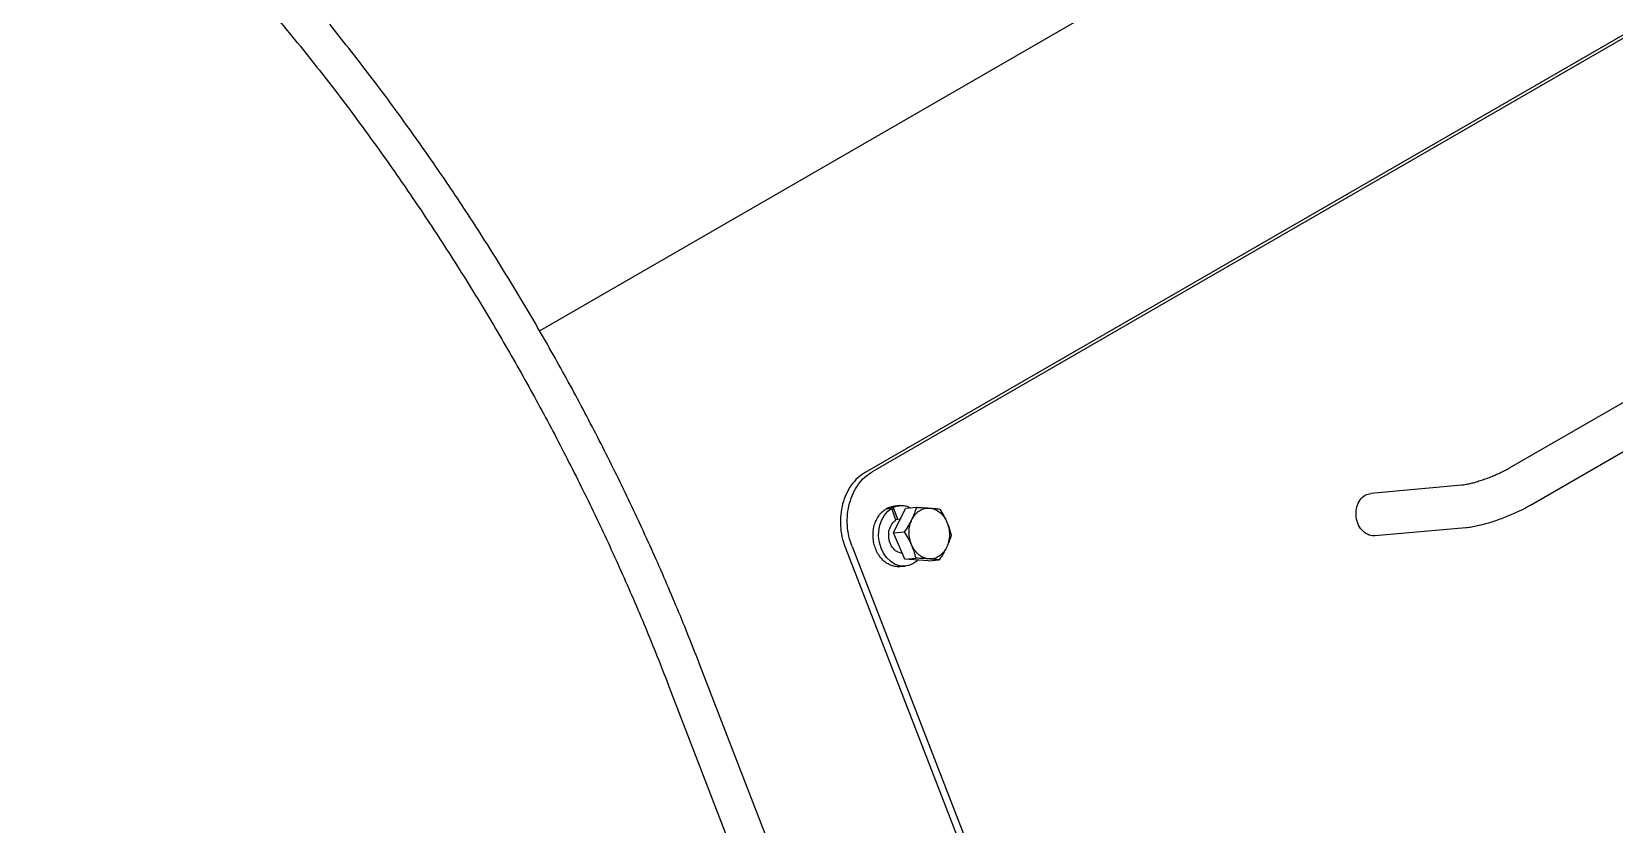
# Model space of a CAD drawing. Header units: millimetres. Extents: x 1293 to 41893, y 1011 to 26911.
# Drawn here: x 6070.1 to 6442.6, y 22461.9 to 22648.5 of the extents above; entities that cross this region are included whole.
import ezdxf

# ---------------------------------------------------------------- set-up
doc = ezdxf.new("R2010")
doc.units = ezdxf.units.MM
doc.header["$LTSCALE"] = 50
doc.layers.add('MAQUINAS', color=11, linetype='Continuous')

msp = doc.modelspace()

# ---------------------------------------------------------------- linework, layer by layer
at = {"layer": 'MAQUINAS', "linetype": 'Continuous', "lineweight": 25}
for p, q in [((6853.3068177, 22961.2046191), (6189.646265, 22578.081537)), ((6132.6880668, 22645.8801309), (5894.9410043, 22940.4590513)), ((6796.5702636, 22850.9068871), (6266.2401777, 22544.7538452)), ((6798.2032568, 22851.0529013), (6267.8731709, 22544.8998594)), ((6481.491942, 22582.4740682), (6417.8523317, 22545.7357032)), ((6422.8519253, 22537.0752145), (6486.4915356, 22573.8135796)), ((6406.7120375, 22541.7559965), (6385.2790023, 22539.8395602)), ((6272.4922786, 22536.325815), (6270.9339098, 22536.0451992)), ((6271.3046856, 22536.2731259), (6272.8722924, 22536.5281475)), ((6273.4947378, 22533.5484629), (6272.4922786, 22536.325815)), ((6272.8722924, 22536.5281475), (6273.8747516, 22533.7507954)), ((6272.9351053, 22530.5326409), (6275.749547, 22536.3109664)), ((6274.4265766, 22536.9567223), (6273.128354, 22536.8406416)), ((6278.3444354, 22536.5429885), (6275.749547, 22536.3109664)), ((6273.4465652, 22533.6819269), (6273.8747516, 22533.7507954)), ((6273.8747516, 22533.7507954), (6274.7038409, 22533.8951316)), ((6386.1695999, 22529.8792973), (6407.6026351, 22531.7957336)), ((6272.9351053, 22530.5326409), (6275.5299936, 22530.764663)), ((6275.5971826, 22524.3495014), (6272.9351053, 22530.5326409)), ((6261.5261325, 22527.1611629), (6357.4167472, 22280.0130709)), ((6263.1591257, 22527.3071771), (6358.6185411, 22281.2704562)), ((6275.5971826, 22524.3495014), (6278.192071, 22524.5815236)), ((6281.0737018, 22523.9446874), (6275.5971826, 22524.3495014)), ((6281.0737018, 22523.9446874), (6283.6685901, 22524.1767095)), ((6274.4030961, 22522.5841854), (6275.7013186, 22522.700266)), ((6375.6807688, 22115.5637522), (6227.44, 22499.2685422)), ((6368.1382965, 22111.2095756), (6219.8975276, 22494.9143656))]:
    msp.add_line(p, q, dxfattribs=at)
at = {"layer": 'MAQUINAS', "linetype": 'Continuous', "lineweight": 25, "flags": 128}
msp.add_lwpolyline([(6278.6258806, 22524.1256258), (6278.39195, 22523.8761963), (6277.4472441, 22523.2254788), (6276.4130896, 22522.8225824), (6275.3282997, 22522.6826284), (6274.2335883, 22522.8108695), (6273.1700415, 22523.2024927), (6272.1775759, 22523.8427995), (6271.2934401, 22524.7077586), (6270.5508172, 22525.7649065), (6269.9775788, 22526.974567), (6269.5952395, 22528.2913396), (6269.418149, 22529.665804), (6269.4529538, 22531.0463744), (6269.6983477, 22532.3812359), (6270.1451206, 22533.6202891), (6270.7765044, 22534.7170306), (6271.5688025, 22535.630298), (6272.4922786, 22536.325815)], dxfattribs=at)
at = {"layer": 'MAQUINAS', "linetype": 'Continuous', "lineweight": 25}
for points in [[(6227.44, 22499.2685422), (6225.6764881, 22503.7308936), (6222.1494644, 22512.6555965), (6216.365279, 22525.9733976), (6210.2337206, 22539.2076329), (6203.7305282, 22552.3294633), (6196.8780492, 22565.3142171), (6189.6869812, 22578.1363829), (6182.1721095, 22590.7712424), (6174.3474605, 22603.1936386), (6166.2297878, 22615.3815631), (6157.8293038, 22627.3033246), (6149.1830901, 22638.9655682), (6143.2147228, 22646.4780611), (6140.2305392, 22650.2343075)], [(6132.6880668, 22645.8801309), (6135.6722505, 22642.1238845), (6141.6406178, 22634.6113916), (6150.2868315, 22622.949148), (6158.6873155, 22611.0273865), (6166.8049882, 22598.839462), (6174.6296372, 22586.4170658), (6182.1445089, 22573.7822063), (6189.3355769, 22560.9600405), (6196.1880559, 22547.9752867), (6202.6912482, 22534.8534563), (6208.8228067, 22521.619221), (6214.6069921, 22508.3014199), (6218.1340158, 22499.376717), (6219.8975276, 22494.9143656)], [(6266.2401777, 22544.7538452), (6265.6406582, 22544.3524032), (6264.4416192, 22543.5495191), (6262.9419109, 22541.7994679), (6261.7369713, 22539.7294815), (6260.8902309, 22537.3769688), (6260.4274426, 22534.8423577), (6260.3764129, 22532.2251025), (6260.7058027, 22529.6075584), (6261.2526892, 22527.9766281), (6261.5261325, 22527.1611629)], [(6263.1591257, 22527.3071771), (6262.8856824, 22528.1226423), (6262.3387958, 22529.7535726), (6262.0094061, 22532.3711167), (6262.0604358, 22534.9883719), (6262.5232241, 22537.522983), (6263.3699645, 22539.8754957), (6264.5749041, 22541.9454821), (6266.0746124, 22543.6955333), (6267.2736514, 22544.4984174), (6267.8731709, 22544.8998594)], [(6277.2653839, 22533.6831691), (6277.5050776, 22534.0984135), (6277.9844651, 22534.9289025), (6279.0060463, 22535.7978556), (6280.1668828, 22536.3433642), (6280.9962038, 22536.3610713), (6281.4108643, 22536.3699248)], [(6281.4108643, 22536.3699248), (6281.8245194, 22536.2998437), (6282.6518295, 22536.1596816), (6283.7965978, 22535.443747), (6284.7941406, 22534.425544), (6285.2514886, 22533.5258134), (6285.4801626, 22533.075948)], [(6277.1892017, 22527.7024366), (6277.0152404, 22528.1877621), (6276.6673177, 22529.1584132), (6276.5441307, 22530.7433009), (6276.7074244, 22532.3070125), (6277.0793974, 22533.2244502), (6277.2653839, 22533.6831691)], [(6285.4801626, 22533.075948), (6285.6541239, 22532.5906225), (6286.0020466, 22531.6199715), (6286.1252336, 22530.0350837), (6285.9619399, 22528.4713722), (6285.5899669, 22527.5539344), (6285.4039804, 22527.0952156)], [(6281.2585, 22524.4084598), (6280.8448449, 22524.4785409), (6280.0175348, 22524.618703), (6278.8727665, 22525.3346376), (6277.8752237, 22526.3528406), (6277.4178757, 22527.2525713), (6277.1892017, 22527.7024366)], [(6285.4039804, 22527.0952156), (6285.1642867, 22526.6799711), (6284.6848992, 22525.8494822), (6283.663318, 22524.980529), (6282.5024815, 22524.4350205), (6281.6731605, 22524.4173134), (6281.2585, 22524.4084598)]]:
    msp.add_open_spline(points, degree=3, dxfattribs=at)
for points, knots in [([(6417.8523317, 22545.7357032), (6417.7030293, 22545.650922), (6417.2821518, 22545.4119271), (6416.4813697, 22544.9946531), (6415.4360382, 22544.4936856), (6414.2957068, 22543.9923725), (6413.0978177, 22543.5094036), (6411.8816557, 22543.0620049), (6410.6885399, 22542.6653235), (6409.560627, 22542.3318839), (6408.5383124, 22542.0705276), (6407.6983498, 22541.8937166), (6407.0857782, 22541.7946175), (6406.823839, 22541.7675496), (6406.7120375, 22541.7559965)], [0, 0, 0, 0, 0.0481832947, 0.135826854, 0.2257984511, 0.3178254762, 0.4110242184, 0.5046949329, 0.5981058217, 0.6905294619, 0.7811969959, 0.8691188949, 0.9441370518, 1, 1, 1, 1]), ([(6386.1619597, 22529.9149122), (6386.1096187, 22529.8984325), (6385.5627561, 22529.7262512), (6384.4336139, 22530.1214144), (6383.0691514, 22531.1226671), (6382.0961133, 22532.7689731), (6381.6789985, 22534.7118913), (6381.8762839, 22536.687668), (6382.6616724, 22538.3651639), (6383.8617805, 22539.5355363), (6384.8297172, 22539.7178718), (6385.2866425, 22539.8039453)], [0, 0, 0, 0, 0.0132302102, 0.1382302102, 0.2632302102, 0.3882302102, 0.5132302102, 0.6382302102, 0.7632302102, 0.8882302102, 1, 1, 1, 1]), ([(6274.4017224, 22522.5929869), (6274.3762213, 22522.5877694), (6273.9926566, 22522.5092925), (6273.2232957, 22522.6075091), (6272.1436376, 22522.9081802), (6271.1210136, 22523.493218), (6270.1986762, 22524.3038929), (6269.409935, 22525.3196337), (6268.7847426, 22526.4996772), (6268.3464651, 22527.8004514), (6268.1115899, 22529.1729184), (6268.0888752, 22530.5657315), (6268.2793614, 22531.9261882), (6268.6752045, 22533.2047873), (6269.2641408, 22534.347744), (6270.0143923, 22535.3337996), (6270.627404, 22535.808066), (6270.9339098, 22536.0451992)], [0, 0, 0, 0, 0.0050613645, 0.0761284099, 0.1471954553, 0.2182625007, 0.2893295461, 0.3603965915, 0.4314636369, 0.5025306823, 0.5735977276, 0.644664773, 0.7157318184, 0.7867988638, 0.8578659092, 0.9289329546, 1, 1, 1, 1]), ([(6271.3046856, 22536.2731259), (6271.6423607, 22536.4392579), (6272.2291552, 22536.7279536), (6272.8626636, 22536.7889172), (6273.1316151, 22536.8147989)], [0, 0, 0, 0, 0.5754572085, 1, 1, 1, 1]), ([(6272.8722924, 22536.5281475), (6273.2177228, 22536.6649315), (6273.9085836, 22536.9384994), (6275.0085034, 22537.0082042), (6276.0527713, 22536.8605209), (6276.6930039, 22536.5590587), (6276.985239, 22536.4214559)], [0, 0, 0, 0, 0.260432815, 0.52086563, 0.7812984451, 1, 1, 1, 1]), ([(6277.2653839, 22533.6831691), (6277.477149, 22534.1480824), (6277.9217414, 22535.1241496), (6278.1991566, 22536.0553374), (6278.3444354, 22536.5429885)], [0, 0, 0, 0, 0.476312925, 1, 1, 1, 1]), ([(6278.3444354, 22536.5429885), (6278.9112299, 22536.5168441), (6279.9935451, 22536.4669205), (6280.953585, 22536.4012192), (6281.4108643, 22536.3699248)], [0, 0, 0, 0, 0.523687075, 1, 1, 1, 1]), ([(6281.4108643, 22536.3699248), (6281.8374475, 22536.3358857), (6282.7330419, 22536.264422), (6283.4470419, 22536.1815654), (6283.8209545, 22536.1381745)], [0, 0, 0, 0, 0.476312925, 1, 1, 1, 1]), ([(6283.8209545, 22536.1381745), (6284.1460293, 22535.6157558), (6284.7667717, 22534.6181778), (6285.2499964, 22533.5735282), (6285.4801626, 22533.075948)], [0, 0, 0, 0, 0.523687075, 1, 1, 1, 1]), ([(6407.6026351, 22531.7957336), (6407.8281213, 22531.8187619), (6408.486248, 22531.8859744), (6409.6509468, 22532.0791356), (6411.1120277, 22532.3990155), (6412.628813, 22532.804225), (6414.1456586, 22533.2700712), (6415.6626921, 22533.7915975), (6417.1689379, 22534.362434), (6418.6480931, 22534.9756001), (6420.0828844, 22535.6241892), (6421.4394759, 22536.2942238), (6422.34284, 22536.7827034), (6422.7954198, 22537.0427475), (6422.8519253, 22537.0752145)], [0, 0, 0, 0, 0.05103720849, 0.14896230479, 0.25086598481, 0.34701935796, 0.44022800085, 0.53192746861, 0.62293463329, 0.71382982823, 0.80500988686, 0.89700571726, 0.98714095708, 1, 1, 1, 1]), ([(6274.9991507, 22525.7385349), (6274.6552542, 22525.7871532), (6273.8896613, 22525.8953886), (6272.8486872, 22526.7664483), (6272.0609432, 22528.0766442), (6271.7117437, 22529.6631088), (6271.85681, 22531.2586365), (6272.454299, 22532.6853809), (6273.1479249, 22533.2607689), (6273.4947378, 22533.5484629)], [0, 0, 0, 0, 0.1196547279, 0.2663789399, 0.4131031519, 0.559827364, 0.706551576, 0.853275788, 1, 1, 1, 1]), ([(6275.5299936, 22530.764663), (6275.8681543, 22531.2695606), (6276.5138847, 22532.2336814), (6277.0229226, 22533.215511), (6277.2653839, 22533.6831691)], [0, 0, 0, 0, 0.523687075, 1, 1, 1, 1]), ([(6285.4801626, 22533.075948), (6285.6796325, 22532.5756232), (6286.0984118, 22531.5252112), (6286.350839, 22530.4947003), (6286.4830319, 22529.955035)], [0, 0, 0, 0, 0.476312925, 1, 1, 1, 1]), ([(6277.1892017, 22527.7024366), (6276.9590355, 22528.2000167), (6276.4758108, 22529.2446663), (6275.8550684, 22530.2422443), (6275.5299936, 22530.764663)], [0, 0, 0, 0, 0.476312925, 1, 1, 1, 1]), ([(6286.4830319, 22529.955035), (6286.3377531, 22529.467384), (6286.0603379, 22528.5361961), (6285.6157455, 22527.560129), (6285.4039804, 22527.0952156)], [0, 0, 0, 0, 0.523687075, 1, 1, 1, 1]), ([(6278.192071, 22524.5815236), (6278.0598781, 22525.1211888), (6277.8074509, 22526.1516997), (6277.3886717, 22527.2021118), (6277.1892017, 22527.7024366)], [0, 0, 0, 0, 0.523687075, 1, 1, 1, 1]), ([(6281.2585, 22524.4084598), (6280.8012206, 22524.4397542), (6279.8411807, 22524.5054555), (6278.7588655, 22524.5553792), (6278.192071, 22524.5815236)], [0, 0, 0, 0, 0.47631292503, 1, 1, 1, 1]), ([(6283.6685901, 22524.1767095), (6283.2946775, 22524.2201005), (6282.5806775, 22524.3029571), (6281.6850831, 22524.3744208), (6281.2585, 22524.4084598)], [0, 0, 0, 0, 0.523687075, 1, 1, 1, 1]), ([(6285.4039804, 22527.0952156), (6285.1615191, 22526.6275575), (6284.6524812, 22525.645728), (6284.0067508, 22524.6816072), (6283.6685901, 22524.1767095)], [0, 0, 0, 0, 0.476312925, 1, 1, 1, 1])]:
    msp.add_open_spline(points, degree=3, knots=knots, dxfattribs=at)

doc.saveas('drawing.dxf')
